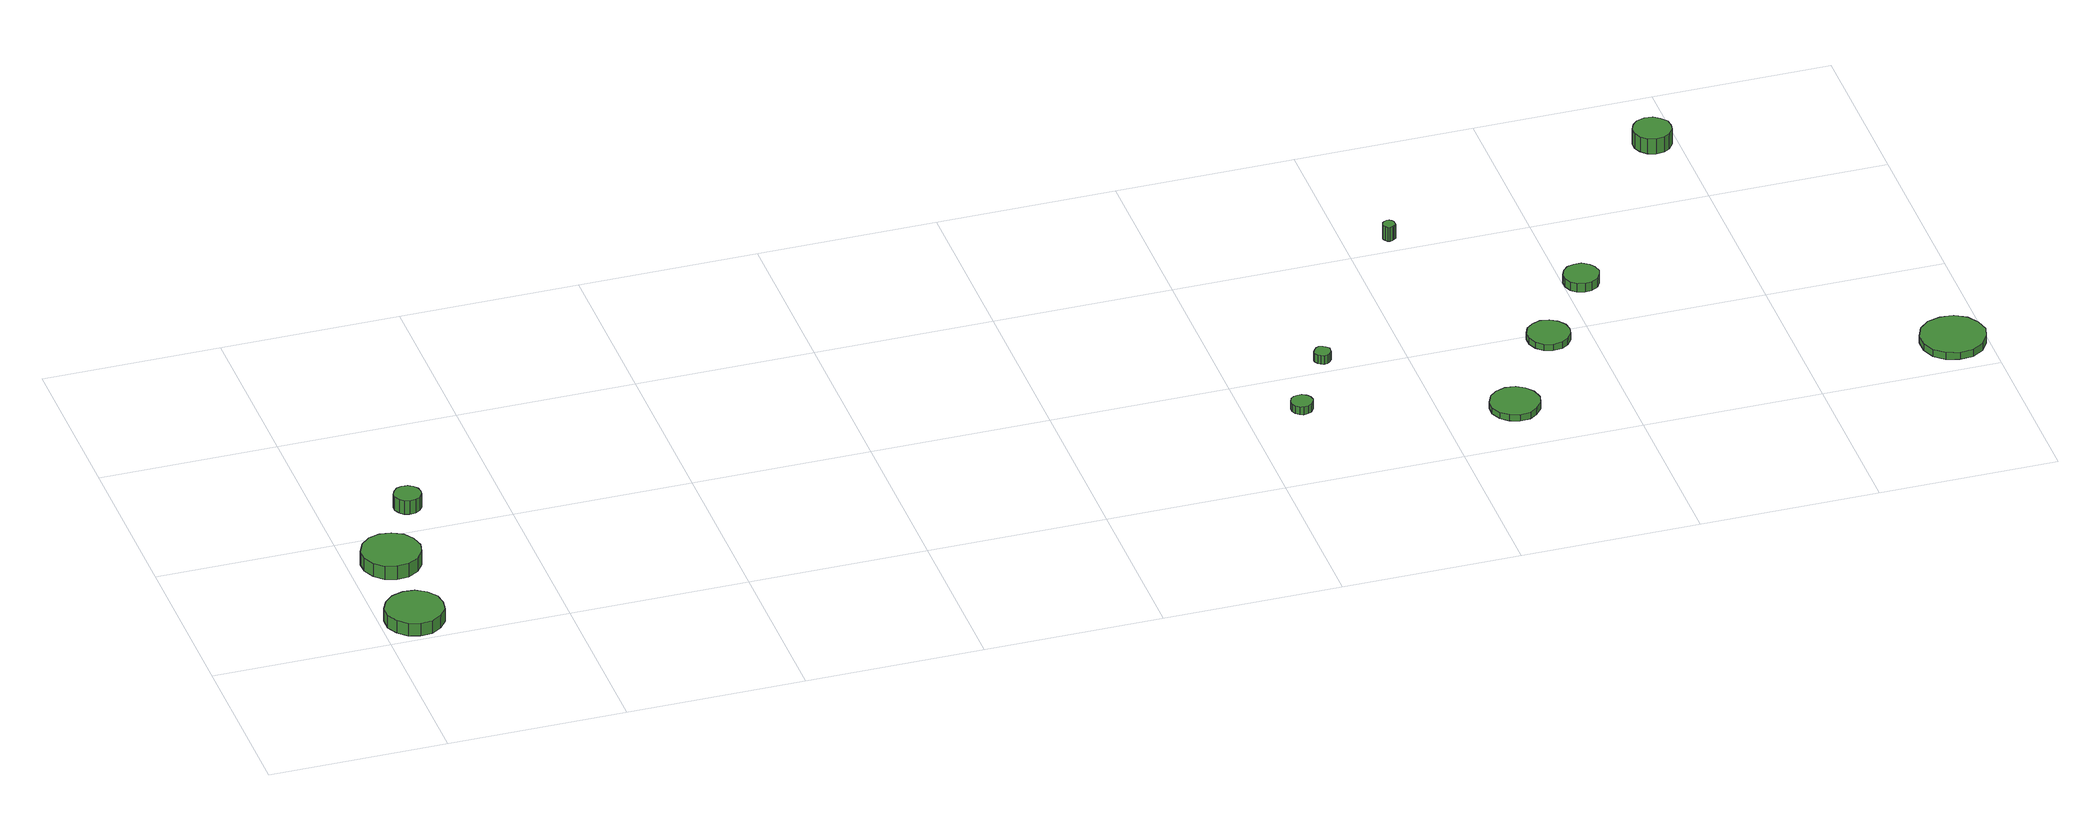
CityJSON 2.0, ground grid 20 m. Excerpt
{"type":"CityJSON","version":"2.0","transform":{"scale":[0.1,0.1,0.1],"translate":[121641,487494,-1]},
"CityObjects":{
"tree1":{"type":"SolitaryVegetationObject","attributes":{"function":"something"},"geometry":[{"type":"MultiSurface","lod":"1","boundaries":[[[0,1,2,3,4,5,6,7,8,9,10,11,12,13,14]],[[15,16,17,18,19,20,21,22,23,24,25,26,27,28,29]],[[0,29,28,1]],[[1,28,27,2]],[[2,27,26,3]],[[3,26,25,4]],[[4,25,24,5]],[[5,24,23,6]],[[6,23,22,7]],[[7,22,21,8]],[[8,21,20,9]],[[9,20,19,10]],[[10,19,18,11]],[[11,18,17,12]],[[12,17,16,13]],[[13,16,15,14]],[[14,15,29,0]]]}]},
"tree2":{"type":"SolitaryVegetationObject","attributes":{"function":"something"},"geometry":[{"type":"MultiSurface","lod":"1","boundaries":[[[30,31,32,33,34,35,36,37,38,39,40,41,42,43,44]],[[45,46,47,48,49,50,51,52,53,54,55,56,57,58,59]],[[30,59,58,31]],[[31,58,57,32]],[[32,57,56,33]],[[33,56,55,34]],[[34,55,54,35]],[[35,54,53,36]],[[36,53,52,37]],[[37,52,51,38]],[[38,51,50,39]],[[39,50,49,40]],[[40,49,48,41]],[[41,48,47,42]],[[42,47,46,43]],[[43,46,45,44]],[[44,45,59,30]]]}]},
"tree3":{"type":"SolitaryVegetationObject","attributes":{"function":"something"},"geometry":[{"type":"MultiSurface","lod":"1","boundaries":[[[60,61,62,63,64,65,66,67,68,69,70,71,72,73,74]],[[75,76,77,78,79,80,81,82,83,84,85,86,87,88,89]],[[60,89,88,61]],[[61,88,87,62]],[[62,87,86,63]],[[63,86,85,64]],[[64,85,84,65]],[[65,84,83,66]],[[66,83,82,67]],[[67,82,81,68]],[[68,81,80,69]],[[69,80,79,70]],[[70,79,78,71]],[[71,78,77,72]],[[72,77,76,73]],[[73,76,75,74]],[[74,75,89,60]]]}]},
"tree4":{"type":"SolitaryVegetationObject","attributes":{"function":"something"}},
"tree5":{"type":"SolitaryVegetationObject","attributes":{"function":"something"},"geometry":[{"type":"MultiSurface","lod":"1","boundaries":[[[90,91,92,93,94,95,96,97,98,99,100,101,102,103,104]],[[105,106,107,108,109,110,111,112,113,114,115,116,117,118,119]],[[90,119,118,91]],[[91,118,117,92]],[[92,117,116,93]],[[93,116,115,94]],[[94,115,114,95]],[[95,114,113,96]],[[96,113,112,97]],[[97,112,111,98]],[[98,111,110,99]],[[99,110,109,100]],[[100,109,108,101]],[[101,108,107,102]],[[102,107,106,103]],[[103,106,105,104]],[[104,105,119,90]]]}]},
"tree6":{"type":"SolitaryVegetationObject","attributes":{"function":"something"},"geometry":[{"type":"MultiSurface","lod":"1","boundaries":[[[120,121,122,123,124,125,126,127,128,129,130,131,132,133,134]],[[135,136,137,138,139,140,141,142,143,144,145,146,147,148,149]],[[120,149,148,121]],[[121,148,147,122]],[[122,147,146,123]],[[123,146,145,124]],[[124,145,144,125]],[[125,144,143,126]],[[126,143,142,127]],[[127,142,141,128]],[[128,141,140,129]],[[129,140,139,130]],[[130,139,138,131]],[[131,138,137,132]],[[132,137,136,133]],[[133,136,135,134]],[[134,135,149,120]]]}]},
"tree7":{"type":"SolitaryVegetationObject","attributes":{"function":"something"},"geometry":[{"type":"MultiSurface","lod":"1","boundaries":[[[150,151,152,153,154,155,156,157,158,159,160,161,162,163,164]],[[165,166,167,168,169,170,171,172,173,174,175,176,177,178,179]],[[150,179,178,151]],[[151,178,177,152]],[[152,177,176,153]],[[153,176,175,154]],[[154,175,174,155]],[[155,174,173,156]],[[156,173,172,157]],[[157,172,171,158]],[[158,171,170,159]],[[159,170,169,160]],[[160,169,168,161]],[[161,168,167,162]],[[162,167,166,163]],[[163,166,165,164]],[[164,165,179,150]]]}]},
"tree8":{"type":"SolitaryVegetationObject","attributes":{"function":"something"},"geometry":[{"type":"MultiSurface","lod":"1","boundaries":[[[180,181,182,183,184,185,186,187,188,189,190,191,192,193,194]],[[195,196,197,198,199,200,201,202,203,204,205,206,207,208,209]],[[180,209,208,181]],[[181,208,207,182]],[[182,207,206,183]],[[183,206,205,184]],[[184,205,204,185]],[[185,204,203,186]],[[186,203,202,187]],[[187,202,201,188]],[[188,201,200,189]],[[189,200,199,190]],[[190,199,198,191]],[[191,198,197,192]],[[192,197,196,193]],[[193,196,195,194]],[[194,195,209,180]]]}]},
"tree9":{"type":"SolitaryVegetationObject","attributes":{"function":"something"},"geometry":[{"type":"MultiSurface","lod":"1","boundaries":[[[210,211,212,213,214,215,216,217,218,219,220,221,222,223,224]],[[225,226,227,228,229,230,231,232,233,234,235,236,237,238,239]],[[210,239,238,211]],[[211,238,237,212]],[[212,237,236,213]],[[213,236,235,214]],[[214,235,234,215]],[[215,234,233,216]],[[216,233,232,217]],[[217,232,231,218]],[[218,231,230,219]],[[219,230,229,220]],[[220,229,228,221]],[[221,228,227,222]],[[222,227,226,223]],[[223,226,225,224]],[[224,225,239,210]]]}]},
"tree10":{"type":"SolitaryVegetationObject","attributes":{"function":"something"},"geometry":[{"type":"MultiSurface","lod":"1","boundaries":[[[240,241,242,243,244,245,246,247,248,249,250,251,252,253,254]],[[255,256,257,258,259,260,261,262,263,264,265,266,267,268,269]],[[240,269,268,241]],[[241,268,267,242]],[[242,267,266,243]],[[243,266,265,244]],[[244,265,264,245]],[[245,264,263,246]],[[246,263,262,247]],[[247,262,261,248]],[[248,261,260,249]],[[249,260,259,250]],[[250,259,258,251]],[[251,258,257,252]],[[252,257,256,253]],[[253,256,255,254]],[[254,255,269,240]]]}]},
"tree11":{"type":"SolitaryVegetationObject","attributes":{"function":"something"},"geometry":[{"type":"MultiSurface","lod":"1","boundaries":[[[270,271,272,273,274,275,276,277,278,279,280,281,282,283,284]],[[285,286,287,288,289,290,291,292,293,294,295,296,297,298,299]],[[270,299,298,271]],[[271,298,297,272]],[[272,297,296,273]],[[273,296,295,274]],[[274,295,294,275]],[[275,294,293,276]],[[276,293,292,277]],[[277,292,291,278]],[[278,291,290,279]],[[279,290,289,280]],[[280,289,288,281]],[[281,288,287,282]],[[282,287,286,283]],[[283,286,285,284]],[[284,285,299,270]]]}]},
"tree12":{"type":"SolitaryVegetationObject","attributes":{"function":"something"},"geometry":[{"type":"MultiSurface","lod":"1","boundaries":[[[300,301,302,303,304,305,306,307,308,309,310,311,312,313,314]],[[315,316,317,318,319,320,321,322,323,324,325,326,327,328,329]],[[300,329,328,301]],[[301,328,327,302]],[[302,327,326,303]],[[303,326,325,304]],[[304,325,324,305]],[[305,324,323,306]],[[306,323,322,307]],[[307,322,321,308]],[[308,321,320,309]],[[309,320,319,310]],[[310,319,318,311]],[[311,318,317,312]],[[312,317,316,313]],[[313,316,315,314]],[[314,315,329,300]]]}]}
},
"vertices":[
[69,34,26],[67,47,26],[59,58,26],[47,65,26],[34,66,26],[21,62,26],[11,53,26],[5,41,26],[5,27,26],[11,15,26],[21,6,26],[34,2,26],[47,3,26],[59,10,26],[67,21,26],[67,21,10],[59,10,10],[47,3,10],[34,2,10],[21,6,10],[11,15,10],[5,27,10],[5,41,10],[11,53,10],[21,62,10],[34,66,10],[47,65,10],[59,58,10],[67,47,10],[69,34,10],
[80,148,25],[77,162,25],[69,173,25],[57,179,25],[44,181,25],[31,177,25],[21,168,25],[15,155,25],[15,142,25],[21,129,25],[31,120,25],[44,116,25],[57,117,25],[69,124,25],[77,135,25],[77,135,8],[69,124,8],[57,117,8],[44,116,8],[31,120,8],[21,129,8],[15,142,8],[15,155,8],[21,168,8],[31,177,8],[44,181,8],[57,179,8],[69,173,8],[77,162,8],[80,148,8],
[112,248,24],[111,254,24],[107,259,24],[102,262,24],[95,263,24],[89,261,24],[85,257,24],[82,251,24],[82,245,24],[85,239,24],[89,235,24],[95,233,24],[102,234,24],[107,237,24],[111,242,24],[111,242,7],[107,237,7],[102,234,7],[95,233,7],[89,235,7],[85,239,7],[82,245,7],[82,251,7],[85,257,7],[89,261,7],[95,263,7],[102,262,7],[107,259,7],[111,254,7],[112,248,7],
[1075,140,17],[1074,145,17],[1071,149,17],[1066,152,17],[1061,152,17],[1057,151,17],[1053,148,17],[1051,143,17],[1051,138,17],[1053,133,17],[1057,130,17],[1061,128,17],[1066,129,17],[1071,131,17],[1074,136,17],[1074,136,7],[1071,131,7],[1066,129,7],[1061,128,7],[1057,130,7],[1053,133,7],[1051,138,7],[1051,143,7],[1053,148,7],[1057,151,7],[1061,152,7],[1066,152,7],[1071,149,7],[1074,145,7],[1075,140,7],
[1121,224,18],[1121,227,18],[1118,230,18],[1115,232,18],[1111,233,18],[1108,232,18],[1105,229,18],[1103,225,18],[1103,222,18],[1105,218,18],[1108,216,18],[1111,214,18],[1115,215,18],[1118,217,18],[1121,220,18],[1121,220,7],[1118,217,7],[1115,215,7],[1111,214,7],[1108,216,7],[1105,218,7],[1103,222,7],[1103,225,7],[1105,229,7],[1108,232,7],[1111,233,7],[1115,232,7],[1118,230,7],[1121,227,7],[1121,224,7],
[1308,74,15],[1305,86,15],[1298,95,15],[1289,101,15],[1277,102,15],[1266,98,15],[1258,91,15],[1253,80,15],[1253,69,15],[1258,58,15],[1266,51,15],[1277,47,15],[1289,48,15],[1298,54,15],[1305,63,15],[1305,63,7],[1298,54,7],[1289,48,7],[1277,47,7],[1266,51,7],[1258,58,7],[1253,69,7],[1253,80,7],[1258,91,7],[1266,98,7],[1277,102,7],[1289,101,7],[1298,95,7],[1305,86,7],[1308,74,7],
[1257,426,25],[1257,429,25],[1255,431,25],[1253,433,25],[1250,433,25],[1247,432,25],[1245,430,25],[1244,428,25],[1244,425,25],[1245,422,25],[1247,420,25],[1250,419,25],[1253,420,25],[1255,421,25],[1257,423,25],[1257,423,7],[1255,421,7],[1253,420,7],[1250,419,7],[1247,420,7],[1245,422,7],[1244,425,7],[1244,428,7],[1245,430,7],[1247,432,7],[1250,433,7],[1253,433,7],[1255,431,7],[1257,429,7],[1257,426,7],
[1378,190,15],[1376,199,15],[1370,207,15],[1362,212,15],[1352,214,15],[1342,210,15],[1335,204,15],[1331,195,15],[1331,185,15],[1335,176,15],[1342,169,15],[1352,166,15],[1362,167,15],[1370,172,15],[1376,180,15],[1376,180,7],[1370,172,7],[1362,167,7],[1352,166,7],[1342,169,7],[1335,176,7],[1331,185,7],[1331,195,7],[1335,204,7],[1342,210,7],[1352,214,7],[1362,212,7],[1370,207,7],[1376,199,7],[1378,190,7],
[1440,283,18],[1438,291,18],[1434,297,18],[1426,302,18],[1418,302,18],[1410,300,18],[1404,294,18],[1401,287,18],[1401,279,18],[1404,271,18],[1410,266,18],[1418,263,18],[1426,264,18],[1434,268,18],[1438,275,18],[1438,275,7],[1434,268,7],[1426,264,7],[1418,263,7],[1410,266,7],[1404,271,7],[1401,279,7],[1401,287,7],[1404,294,7],[1410,300,7],[1418,302,7],[1426,302,7],[1434,297,7],[1438,291,7],[1440,283,7],
[1594,515,26],[1593,524,26],[1587,531,26],[1580,536,26],[1571,537,26],[1562,534,26],[1556,528,26],[1552,520,26],[1552,511,26],[1556,503,26],[1562,497,26],[1571,494,26],[1580,495,26],[1587,499,26],[1593,507,26],[1593,507,7],[1587,499,7],[1580,495,7],[1571,494,7],[1562,497,7],[1556,503,7],[1552,511,7],[1552,520,7],[1556,528,7],[1562,534,7],[1571,537,7],[1580,536,7],[1587,531,7],[1593,524,7],[1594,515,7],
[1800,54,16],[1796,69,16],[1788,81,16],[1775,89,16],[1760,90,16],[1745,86,16],[1734,76,16],[1728,62,16],[1728,47,16],[1734,33,16],[1745,23,16],[1760,19,16],[1775,20,16],[1788,28,16],[1796,40,16],[1796,40,7],[1788,28,7],[1775,20,7],[1760,19,7],[1745,23,7],[1734,33,7],[1728,47,7],[1728,62,7],[1734,76,7],[1745,86,7],[1760,90,7],[1775,89,7],[1788,81,7],[1796,69,7],[1800,54,7]
]}
